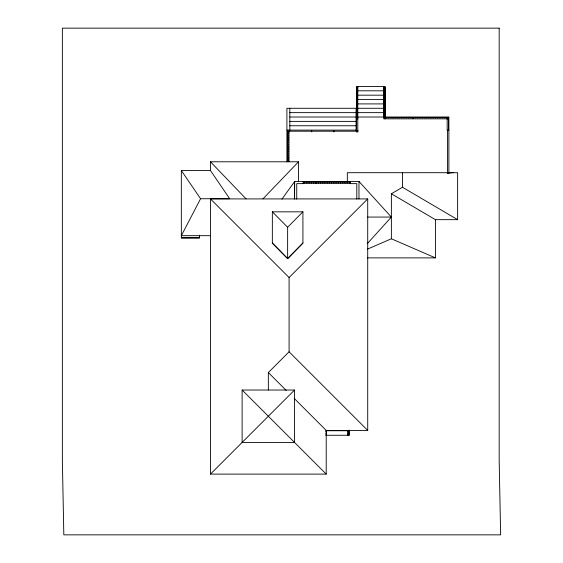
<?xml version="1.0" encoding="UTF-8"?>
<svg xmlns="http://www.w3.org/2000/svg" width="563" height="563" viewBox="0 0 563 563"><rect width="100%" height="100%" fill="white"/><g stroke="black" fill="none" stroke-linecap="round" stroke-linejoin="round"><path stroke-width="0.84" d="M268.34 390.025L268.34 372.551L289.086 351.798L289.086 277.538L367.716 198.915L367.716 430.428L326.216 430.428L294.203 398.407M294.59 198.915L294.674 181.441L281.936 199.154M210.597 170.526L181.342 170.526L200.562 198.732L181.342 235.679L210.597 235.679M367.224 243.73L391.376 217.065L358.976 181.441L294.548 181.441L294.548 198.915M262.956 198.859L298.552 161.785L210.463 161.785L210.463 170.526L229.683 198.732L200.562 198.732M272.344 242.963L287.63 258.628L302.922 243.195L302.922 211.829L272.344 211.829L272.344 243.195L287.63 258.628L302.922 242.963M287.63 258.628L287.63 227.262L302.922 211.829M326.216 430.428L326.216 474.109L210.463 474.109L294.533 390.025L242.118 390.025L242.118 442.448L294.533 442.448L294.533 390.025M391.376 193.778L435.417 219.661L435.417 257.882L391.376 238.775L391.376 193.778L402.475 187.254L402.475 172.707M367.667 249.057L391.376 238.775M447.128 173.108L453.257 172.707M356.428 87.891L357.885 87.891L357.885 86.435M385.191 87.891L383.734 87.891L383.734 86.435M357.702 90.805L383.917 90.805M357.702 95.175L383.917 95.175M357.702 99.538L383.917 99.538M357.702 103.909L383.917 103.909M357.702 108.279L383.917 108.279M289.818 112.642L356.069 112.642M357.702 112.642L383.917 112.642M289.818 117.013L356.428 117.013M357.702 117.013L448.887 117.013L448.887 173.474M356.428 117.378L357.885 117.378L357.885 118.835L356.428 118.835M384.733 117.47L447.071 117.47M384.55 117.836L385.099 117.836M386.373 117.836L386.915 117.836M388.189 117.836L388.737 117.836M390.011 117.836L390.553 117.836M391.834 117.836L392.376 117.836M393.65 117.836L394.199 117.836M395.472 117.836L396.014 117.836M397.288 117.836L397.837 117.836M399.111 117.836L399.66 117.836M400.933 117.836L401.475 117.836M402.749 117.836L403.298 117.836M404.572 117.836L405.114 117.836M406.387 117.836L406.936 117.836M408.21 117.836L408.759 117.836M410.033 117.836L410.575 117.836M411.849 117.836L412.397 117.836M413.397 117.836L413.946 117.836M415.22 117.836L415.761 117.836M417.035 117.836L417.584 117.836M418.858 117.836L419.407 117.836M420.681 117.836L421.223 117.836M422.496 117.836L423.045 117.836M424.319 117.836L424.861 117.836M426.142 117.836L426.684 117.836M427.957 117.836L428.506 117.836M429.78 117.836L430.322 117.836M431.596 117.836L432.145 117.836M433.419 117.836L433.967 117.836M435.241 117.836L435.783 117.836M437.057 117.836L437.606 117.836M438.88 117.836L439.421 117.836M440.695 117.836L441.244 117.836M442.518 117.836L443.067 117.836M444.341 117.836L444.883 117.836M446.156 117.836L446.705 117.836M289.818 121.383L356.069 121.383M289.818 125.753L356.069 125.753M286.905 130.116L356.069 130.116M448.887 130.116L447.163 130.116L447.163 118.835M356.428 130.482L357.885 130.482L357.885 131.939L356.428 131.939L356.428 86.435L385.191 86.435L385.191 117.013M289.15 131.207L356.428 131.207M302.964 181.969L350.242 181.969M304.104 182.884L304.653 182.884M305.927 182.884L306.469 182.884M307.743 182.884L308.292 182.884M309.566 182.884L310.107 182.884M311.381 182.884L311.93 182.884M313.204 182.884L313.753 182.884M315.027 182.884L315.569 182.884M316.575 182.884L317.117 182.884M318.391 182.884L318.94 182.884M320.213 182.884L320.755 182.884M322.029 182.884L322.578 182.884M323.852 182.884L324.401 182.884M325.674 182.884L326.216 182.884M327.49 182.884L328.039 182.884M329.313 182.884L329.855 182.884M331.135 182.884L331.677 182.884M332.951 182.884L333.5 182.884M334.774 182.884L335.316 182.884M336.59 182.884L337.138 182.884M338.412 182.884L338.961 182.884M340.235 182.884L340.777 182.884M342.051 182.884L342.6 182.884M343.873 182.884L344.415 182.884M345.689 182.884L346.238 182.884M347.512 182.884L348.061 182.884M349.334 182.884L349.876 182.884M302.964 183.242L350.242 183.242M210.463 474.109L210.463 198.915L367.716 198.915M367.738 217.065L391.376 217.065M435.417 219.661L457.628 219.661L457.628 172.707L347.329 172.707L347.329 181.441M181.342 237.882L199.541 237.868M367.463 257.882L435.417 257.882M325.984 430.744L348.293 430.744M325.639 431.314L326.181 431.314M325.639 433.13L326.181 433.13M349.151 433.813L347.695 433.813L347.695 435.269M325.639 434.953L326.181 434.953M348.694 434.953L348.152 434.953L348.152 434.411M325.984 435.269L349.151 435.269L349.151 430.09M402.475 187.254L457.628 219.661M210.463 198.915L289.086 277.538M289.086 351.798L367.716 430.428M268.34 372.551L286.194 390.405M242.118 390.025L326.216 474.109M272.344 211.829L287.63 227.262M210.463 161.785L246.059 198.859M448.437 118.835L448.437 130.116M447.43 130.116L447.43 173.151M447.071 118.835L447.071 117.378L448.528 117.378L448.528 118.835L383.734 118.835L383.734 117.378L385.191 117.378L385.191 118.835M412.763 117.47L412.763 118.744M385.099 87.891L385.099 117.378M384.733 89.003L384.733 88.461L384.184 88.461L384.184 89.003M384.733 90.826L384.733 90.284L384.184 90.284L384.184 90.826M384.733 92.649L384.733 92.1L384.184 92.1L384.184 92.649M384.733 94.464L384.733 93.922L384.184 93.922L384.184 94.464M384.733 96.287L384.733 95.738L384.184 95.738L384.184 96.287M384.733 98.11L384.733 97.561L384.184 97.561L384.184 98.11M384.733 99.925L384.733 99.384L384.184 99.384L384.184 99.925M384.733 101.748L384.733 101.199L384.184 101.199L384.184 101.748M384.733 103.564L384.733 103.022L384.184 103.022L384.184 103.564M384.733 105.387L384.733 104.838L384.184 104.838L384.184 105.387M384.733 107.209L384.733 106.66L384.184 106.66L384.184 107.209M384.733 109.025L384.733 108.483L384.184 108.483L384.184 109.025M384.733 110.848L384.733 110.299L384.184 110.299L384.184 110.848M384.733 112.67L384.733 112.121L384.184 112.121L384.184 112.67M384.733 114.486L384.733 113.944L384.184 113.944L384.184 114.486M384.733 116.309L384.733 115.76L384.184 115.76L384.184 116.309M384.733 118.378L384.733 118.744M383.917 86.435L383.917 117.013M383.825 87.891L383.825 117.378M358.976 181.441L358.976 198.915M357.794 87.891L357.794 117.378M357.794 118.835L357.794 131.263M357.435 89.003L357.435 88.461L356.886 88.461L356.886 89.003M357.435 90.826L357.435 90.284L356.886 90.284L356.886 90.826M357.435 92.649L357.435 92.1L356.886 92.1L356.886 92.649M357.435 94.464L357.435 93.922L356.886 93.922L356.886 94.464M357.435 96.287L357.435 95.738L356.886 95.738L356.886 96.287M357.435 98.11L357.435 97.561L356.886 97.561L356.886 98.11M357.435 99.925L357.435 99.384L356.886 99.384L356.886 99.925M357.435 101.748L357.435 101.199L356.886 101.199L356.886 101.748M357.435 103.564L357.435 103.022L356.886 103.022L356.886 103.564M357.435 105.387L357.435 104.838L356.886 104.838L356.886 105.387M357.435 107.209L357.435 106.66L356.886 106.66L356.886 107.209M357.435 109.025L357.435 108.483L356.886 108.483L356.886 109.025M357.435 110.848L357.435 110.299L356.886 110.299L356.886 110.848M357.435 112.67L357.435 112.121L356.886 112.121L356.886 112.67M357.435 114.486L357.435 113.944L356.886 113.944L356.886 114.486M357.435 116.309L357.435 115.76L356.886 115.76L356.886 116.309M356.794 199.07L356.794 183.629L350.242 183.629L350.242 181.441M356.069 130.503L356.069 108.279L286.905 108.279L286.905 161.806M349.06 430.512L349.06 435.269M348.694 430.765L348.694 431.314L348.152 431.314L348.152 430.765M348.694 432.588L348.694 433.13L348.152 433.13L348.152 432.588M347.786 430.512L347.786 435.269M333.894 130.848L333.894 131.89M326.547 430.512L326.547 435.269M315.934 181.969L315.934 183.242M311.691 130.848L311.691 131.89M303.288 181.441L303.288 183.629L296.736 183.629L296.736 199.07M298.552 161.785L298.552 181.441M289.818 108.279L289.818 130.595M288.995 130.482L288.995 161.799M288.636 133.213L288.636 133.755M288.636 135.036L288.636 135.577M288.636 136.851L288.636 137.4M288.636 138.674L288.636 139.216M288.636 140.49L288.636 141.039M288.636 142.312L288.636 142.861M288.636 144.135L288.636 144.677M288.636 145.951L288.636 146.5M288.636 147.773L288.636 148.315M288.636 149.589L288.636 150.138M288.636 151.412L288.636 151.961M288.636 153.235L288.636 153.776M288.636 155.05L288.636 155.599M288.636 156.873L288.636 157.422M288.636 158.696L288.636 159.238M288.636 160.511L288.636 161.06M287.721 130.482L287.721 161.799M199.541 235.243L199.541 237.924L181.342 237.924L181.342 170.526M499.177 28.15L62.366 28.15L62.366 460.59L63.823 534.85L500.634 534.85L499.177 460.59L499.177 28.15M289.086 130.482L287.63 130.482L287.63 131.939L289.086 131.939L289.086 130.482"/></g></svg>
